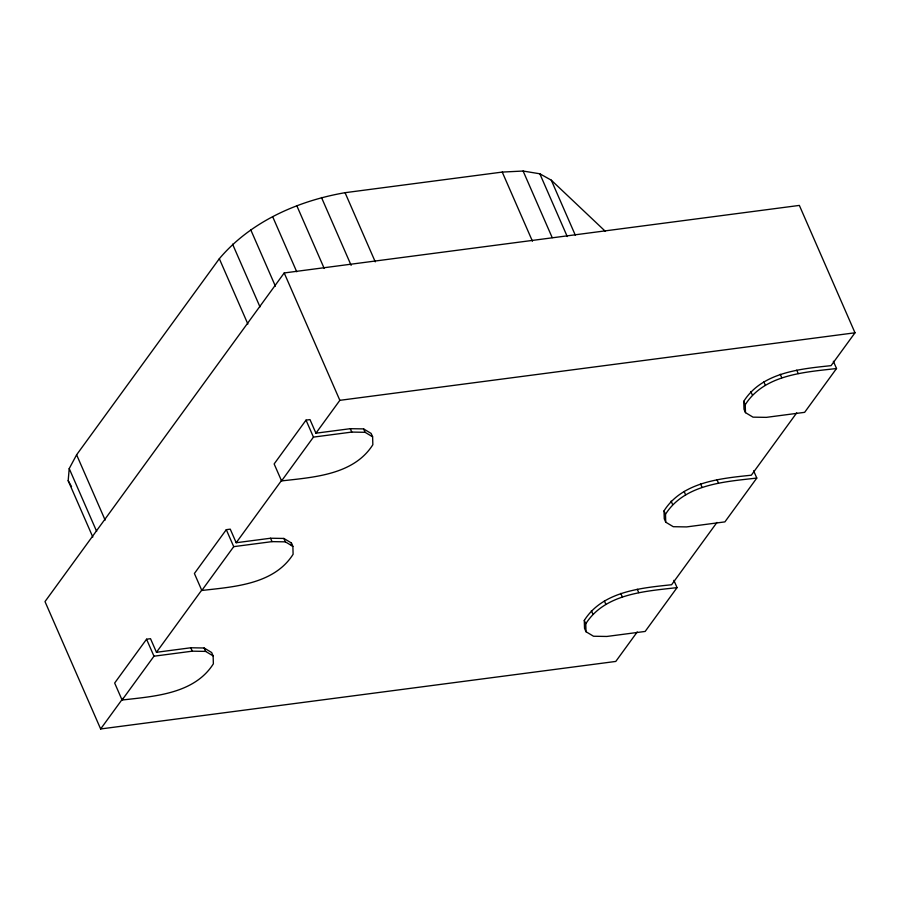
<?xml version="1.0" encoding="UTF-8"?>
<svg xmlns="http://www.w3.org/2000/svg" width="900" height="900" viewBox="0 0 900 900"><rect width="100%" height="100%" fill="white"/><g stroke="black" fill="none" stroke-linecap="round" stroke-linejoin="round"><path stroke-width="1.35" d="M92.801 537.03L68.175 480.679L69.221 468.585L76.612 454.793L219.33 258.716C250.639 221.569 297.956 200.869 345.06 192.69L502.245 172.08L523.114 171.034L539.831 173.79L551.284 180.169L605.408 231.379M833.355 361.249L836.528 368.527L804.645 412.335L766.327 417.364L753.008 417.15L745.481 412.639L743.996 409.241L743.76 401.321C762.041 372.319 800.212 368.921 831.082 365.647L855 332.786L799.357 205.414L284.209 272.959L45 601.594L100.642 728.966L615.791 661.433L637.234 631.957M146.554 639.214L114.66 683.033L122.085 700.02C154.035 696.33 194.22 694.091 213.368 663.817L213.131 655.909L211.646 652.511L204.131 648L190.8 647.775L156.465 652.286L150.525 638.696L146.554 639.214L153.979 656.201L122.085 700.02M226.294 529.673L194.4 573.491L201.825 590.467C233.764 586.789 273.96 584.539 293.108 554.276L292.871 546.356L291.386 542.959L283.86 538.447L270.54 538.234L236.194 542.734L230.265 529.155L226.294 529.673L233.719 546.649L201.825 590.467M306.034 420.12L274.14 463.939L281.565 480.915C313.504 477.225 353.7 474.986 372.848 444.724L372.611 436.815L371.126 433.418L363.6 428.906L350.28 428.692L315.934 433.192L309.994 419.603L306.034 420.12L313.447 437.108L281.565 480.915M100.642 728.966L122.918 698.366M156.465 652.286L201.825 589.95M236.194 542.734L281.576 480.397M315.934 433.192L339.851 400.331L855 332.786M673.875 580.342L677.059 587.621L645.165 631.44L606.859 636.457L593.528 636.244L586.012 631.732L584.528 628.335L584.291 620.426C602.572 591.413 640.744 588.004 671.602 584.741L716.974 522.416M753.615 470.801L756.799 478.069L724.905 521.887L686.587 526.916L673.268 526.702L665.741 522.191L664.256 518.794L664.02 510.874C682.301 481.86 720.472 478.463 751.342 475.2L796.714 412.864M586.012 631.732L585.765 623.812C604.924 593.55 645.109 591.311 677.059 587.621M665.741 522.191L665.505 514.271C684.664 484.009 724.849 481.759 756.799 478.069M745.481 412.639L745.245 404.719C764.393 374.456 804.589 372.218 836.528 368.527M313.447 437.108L351.765 432.079L365.085 432.304L372.611 436.815M233.719 546.649L272.025 541.631L285.345 541.845L292.871 546.356M153.979 656.201L192.285 651.173L205.616 651.398L213.131 655.909M68.175 480.679L71.55 486.652M796.736 370.159L798.221 373.545M780.255 374.276L781.74 377.674M763.886 381.915L765.371 385.312M750.859 391.579L752.344 394.965M743.76 401.321L745.245 404.719M716.996 479.7L718.481 483.098M700.515 483.829L702 487.215M551.284 180.169L575.336 235.237M684.146 491.468L685.631 494.865M539.831 173.79L567.248 236.542M671.119 501.12L672.604 504.517M523.114 171.034L552.206 237.634M664.02 510.874L665.505 514.271M502.245 172.08L532.462 241.234M637.268 589.252L638.752 592.639M620.786 593.37L622.271 596.768M604.406 601.02L605.891 604.418M591.379 610.673L592.864 614.07M584.291 620.426L585.765 623.812M345.06 192.69L375.266 261.844M321.48 197.471L351.135 265.343M296.786 205.661L324.202 268.414M272.666 216.697L296.73 271.766M363.6 428.906L365.085 432.304M284.209 272.959L339.851 400.331M350.28 428.692L351.765 432.079M250.763 229.826L275.389 286.178M232.571 244.159L259.988 306.911M219.33 258.716L247.871 324.034M283.86 538.447L285.345 541.845M270.54 538.234L272.025 541.631M204.131 648L205.616 651.398M190.8 647.775L192.285 651.173M76.612 454.793L105.142 520.11M69.221 468.585L96.638 531.349M291.386 542.959L291.465 545.602"/></g></svg>
